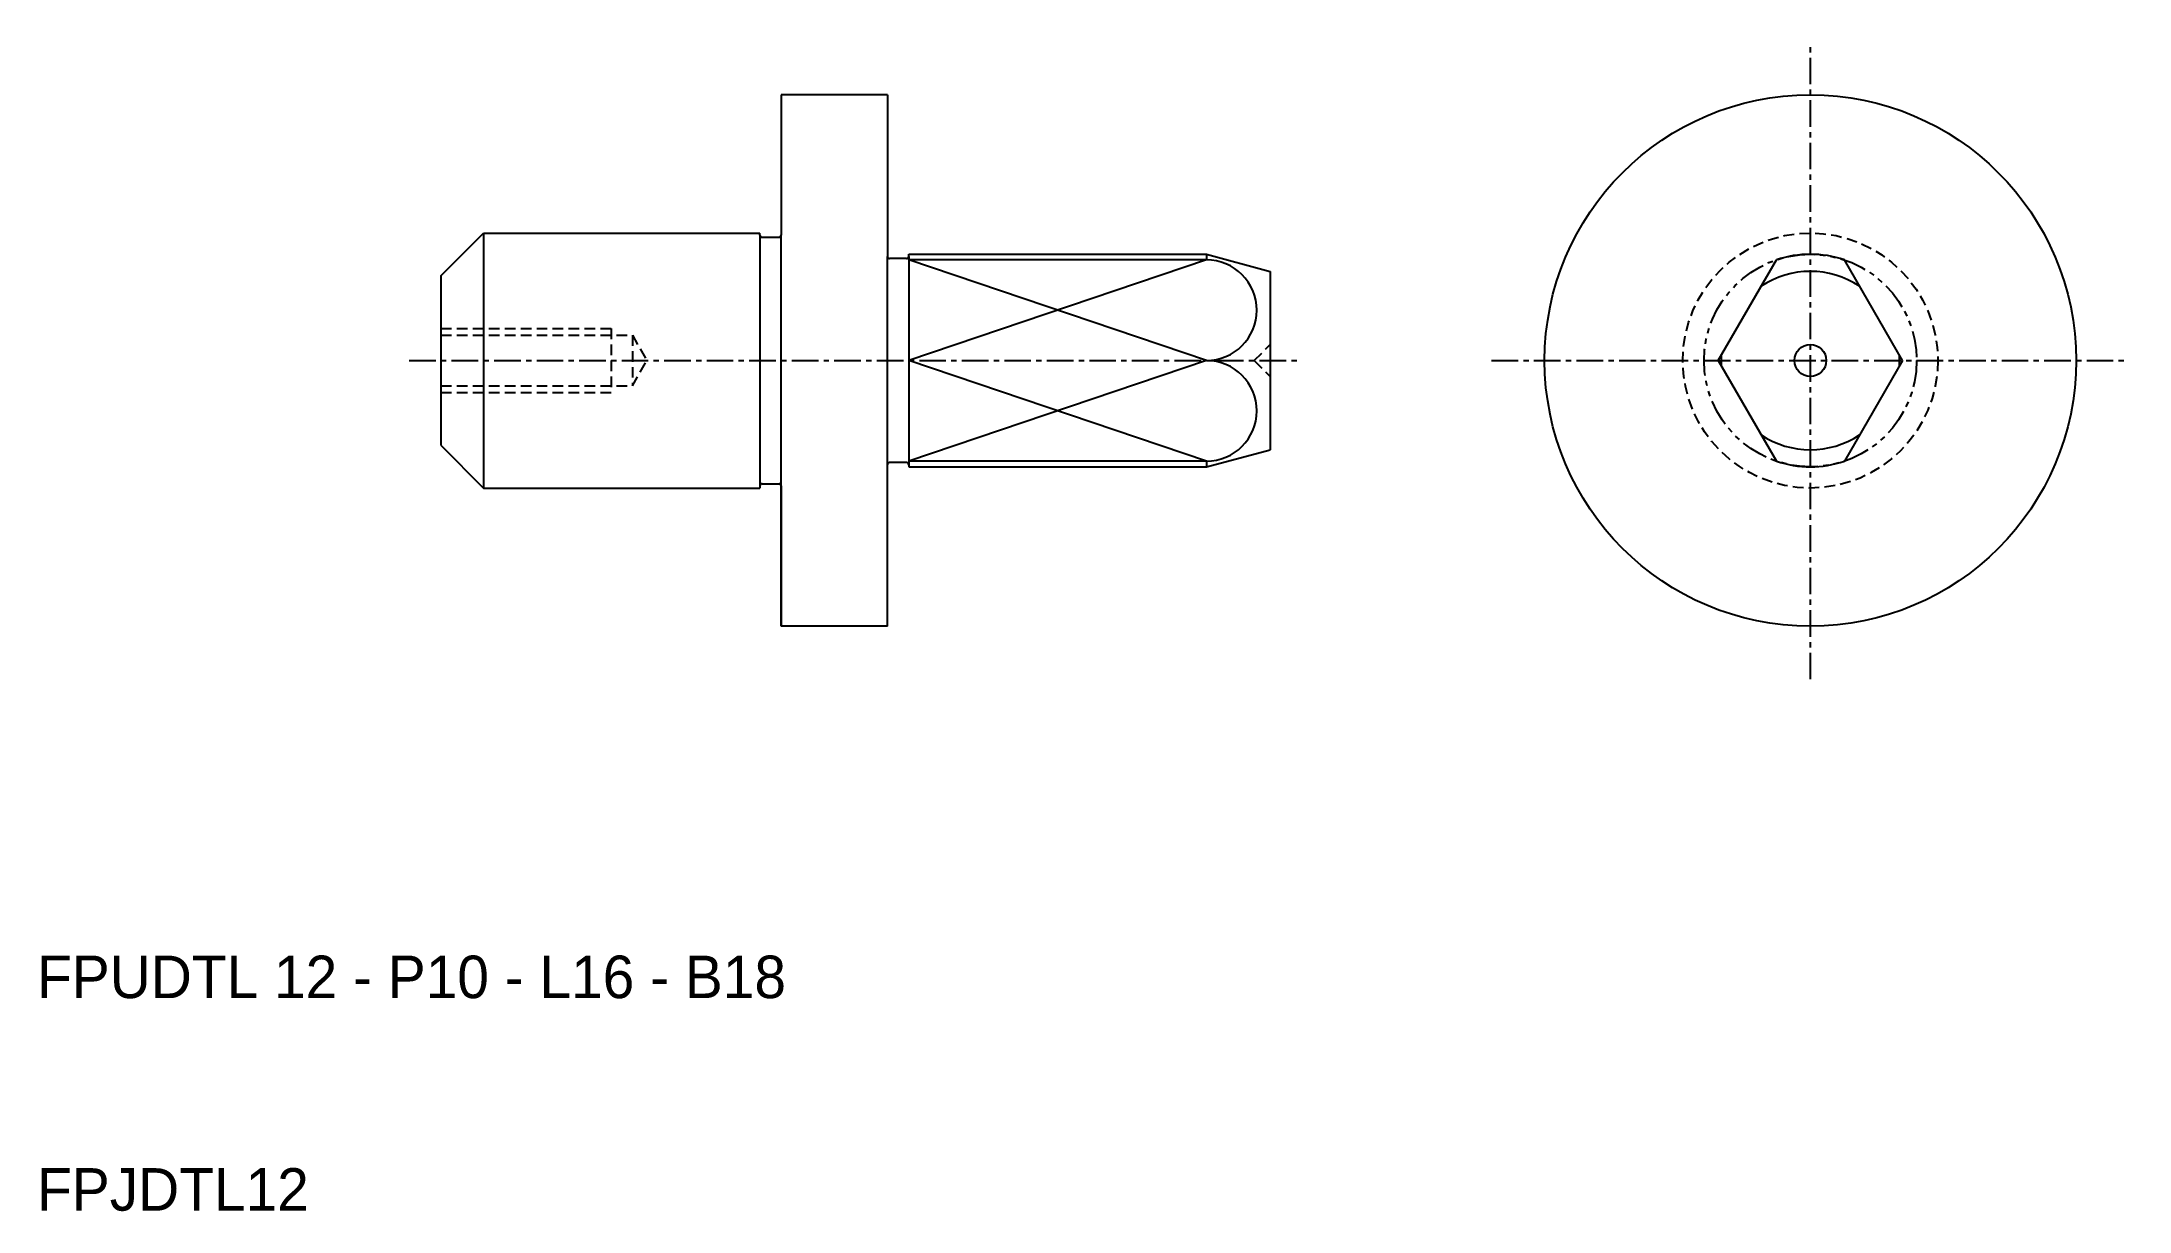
# Model space of a CAD drawing. Extents: x 10.2 to 108.4, y 10 to 65.
import ezdxf

# ---------------------------------------------------------------- set-up
doc = ezdxf.new("R2010")
doc.units = 0
for name, pattern in [('CENTER', [2, 1.25, -0.25, 0.25, -0.25]), ('DASHED', [0.75, 0.5, -0.25]), ('PHANTOM', [2.5, 1.25, -0.25, 0.25, -0.25, 0.25, -0.25])]:
    doc.linetypes.add(name, pattern=pattern)
doc.layers.get('0').update_dxf_attribs({"linetype": 'CONTINUOUS'})
doc.layers.add('CENTER', color=1, linetype='CENTER')

msp = doc.modelspace()

# ---------------------------------------------------------------- linework, layer by layer
at = {"color": 7, "linetype": 'CONTINUOUS'}
for p, q in [((50, 62.5), (45, 62.5)), ((45, 62.5), (45, 55.9)), ((50, 62.5), (50, 54.9)), ((29, 54), (31, 56)), ((31, 56), (44, 56)), ((31, 56), (31, 44)), ((44, 55.9), (44, 56)), ((44, 55.9), (44, 44.1)), ((44.1, 55.8), (44.9, 55.8)), ((45, 44.1), (45, 55.9)), ((51, 55), (65, 55)), ((51, 54.9), (51, 55)), ((51, 54.9), (51, 55)), ((65, 55), (68, 54.196)), ((65, 55), (65, 54.737)), ((50, 45.1), (50, 54.9)), ((50.9, 54.8), (50.1, 54.8)), ((51, 54.9), (51, 45.1)), ((65, 54.737), (51, 54.737)), ((68, 54.196), (68, 45.804)), ((89.077, 50), (91.812, 54.737)), ((97.747, 50), (95.012, 54.737)), ((29, 46), (29, 54)), ((89.077, 50), (91.812, 45.263)), ((97.747, 50), (95.012, 45.263)), ((29, 46), (31, 44)), ((50.9, 45.2), (50.1, 45.2)), ((65, 45.263), (51, 45.263)), ((65, 45), (68, 45.804)), ((65, 45.263), (65, 45)), ((44.1, 44.2), (44.9, 44.2)), ((50, 37.5), (50, 45.1)), ((51, 45.1), (51, 45)), ((51, 45), (65, 45)), ((31, 44), (44, 44)), ((44, 44.1), (44, 44)), ((45, 37.5), (45, 44.1)), ((45, 44.1), (45, 37.5)), ((50, 37.5), (45, 37.5))]:
    msp.add_line(p, q, dxfattribs=at)
at = {"color": 3, "linetype": 'CONTINUOUS'}
for p, q in [((65, 54.737), (51, 50)), ((65, 50), (51, 54.737)), ((65, 45.263), (51, 50)), ((65, 50), (51, 45.263))]:
    msp.add_line(p, q, dxfattribs=at)
at = {"color": 3, "linetype": 'DASHED'}
for p, q in [((29, 51.5), (37, 51.5)), ((29, 51.194), (38, 51.194)), ((37, 51.5), (37, 48.5)), ((38, 51.194), (38.689, 50)), ((38, 51.194), (38, 48.806)), ((67.25, 50), (68, 50.75)), ((38, 48.806), (38.689, 50)), ((67.25, 50), (68, 49.25)), ((29, 48.806), (38, 48.806)), ((29, 48.5), (37, 48.5))]:
    msp.add_line(p, q, dxfattribs=at)
at = {"color": 7, "linetype": 'CONTINUOUS'}
for radius in [12.5, 0.75]:
    msp.add_circle((93.412, 50), radius, dxfattribs=at)
at = {"color": 3, "linetype": 'DASHED'}
msp.add_circle((93.412, 50), 6, dxfattribs=at)
at = {"color": 3, "linetype": 'PHANTOM'}
msp.add_circle((93.412, 50), 5, dxfattribs=at)
at = {"color": 7, "linetype": 'CONTINUOUS'}
for centre, radius, start, end in [((44.1, 55.9), 0.1, 180, 270), ((44.9, 55.9), 0.1, 270, 0), ((93.412, 50), 5, 71.33708, 108.66292), ((50.1, 54.9), 0.1, 180, 270), ((50.9, 54.9), 0.1, 270, 0), ((65, 52.369), 2.369, 270, 90), ((93.412, 50), 4.196, 56.53352, 123.46648), ((93.412, 50), 4.196, 176.53352, 183.46648), ((93.412, 50), 4.196, 356.53352, 3.46648), ((65, 47.631), 2.369, 270, 90), ((93.412, 50), 4.196, 236.53352, 303.46648), ((50.1, 45.1), 0.1, 90, 180), ((50.9, 45.1), 0.1, 0, 90), ((93.412, 50), 5, 251.33708, 288.66292), ((44.1, 44.1), 0.1, 90, 180), ((44.9, 44.1), 0.1, 0, 90)]:
    msp.add_arc(centre, radius, start, end, dxfattribs=at)
at = {"layer": 'CENTER', "color": 1, "linetype": 'CENTER'}
for p, q in [((93.412, 35), (93.412, 65)), ((27.5, 50), (69.5, 50)), ((78.412, 50), (108.412, 50))]:
    msp.add_line(p, q, dxfattribs=at)

# ---------------------------------------------------------------- texts
at = {"color": 7, "linetype": 'CONTINUOUS'}
for s, p in [('FPUDTL 12 - P10 - L16 - B18', (10, 20)), ('FPJDTL12', (10, 10))]:
    msp.add_text(s, height=2, dxfattribs=at).set_placement(p)

doc.saveas('drawing.dxf')
